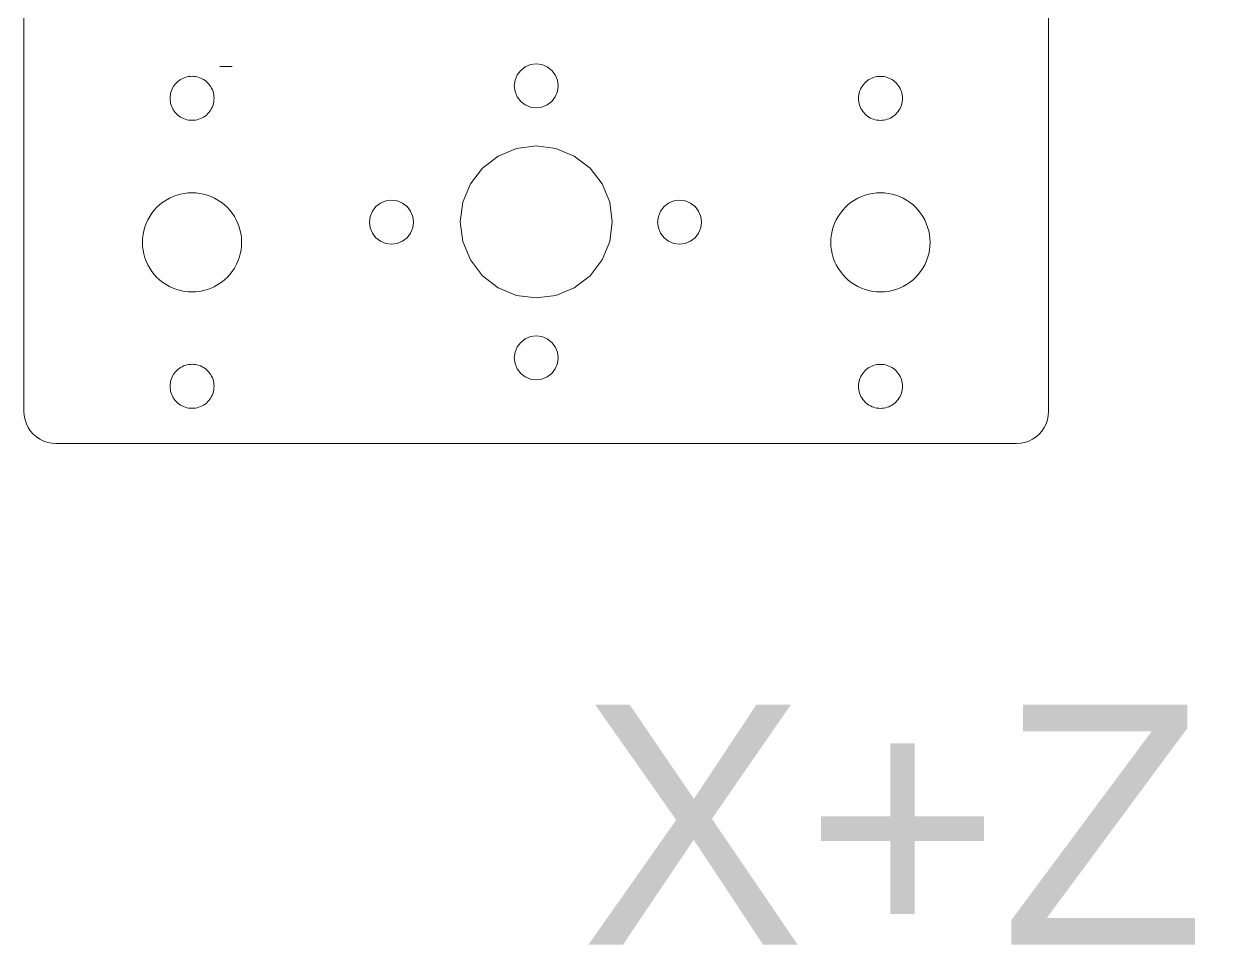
# Model space of a CAD drawing. Header units: millimetres. Extents: x 5 to 3562, y -58 to 420.
# Drawn here: x 1480.4 to 1630.1, y -50.4 to 65.1 of the extents above; entities that cross this region are included whole.
import ezdxf

# ---------------------------------------------------------------- set-up
doc = ezdxf.new("R2010")
doc.units = ezdxf.units.MM
doc.layers.get('0').update_dxf_attribs({"lineweight": 25, "true_color": 0xffffff})
doc.layers.add('Layer0', color=7, linetype='BYLAYER', lineweight=5, true_color=0xffffff)
doc.styles.add('textstyle14', font='')
doc.styles.get('textstyle14').set_extended_font_data('Arial')

msp = doc.modelspace()

# ---------------------------------------------------------------- linework, layer by layer
at = {"layer": 'Layer0'}
for p, q in [((1480.42, 16.65), (1480.42, 70.79)), ((1608.42, 67.81), (1608.42, 16.65)), ((1543.71, 60.01), (1543.05, 59.73)), ((1544.42, 60.1), (1543.71, 60.01)), ((1545.13, 60.01), (1544.42, 60.1)), ((1545.8, 59.73), (1545.13, 60.01)), ((1500.57, 58.41), (1500.37, 58.34)), ((1500.78, 58.47), (1500.57, 58.41)), ((1500.99, 58.51), (1500.78, 58.47)), ((1501.21, 58.54), (1500.99, 58.51)), ((1501.42, 58.55), (1501.21, 58.54)), ((1501.64, 58.54), (1501.42, 58.55)), ((1501.85, 58.51), (1501.64, 58.54)), ((1502.07, 58.47), (1501.85, 58.51)), ((1502.27, 58.41), (1502.07, 58.47)), ((1502.48, 58.34), (1502.27, 58.41)), ((1506.42, 59.79), (1504.88, 59.79)), ((1542.04, 58.72), (1541.77, 58.06)), ((1542.48, 59.29), (1542.04, 58.72)), ((1543.05, 59.73), (1542.48, 59.29)), ((1546.37, 59.29), (1545.8, 59.73)), ((1546.8, 58.72), (1546.37, 59.29)), ((1547.08, 58.06), (1546.8, 58.72)), ((1586.57, 58.41), (1586.37, 58.33)), ((1586.78, 58.47), (1586.57, 58.41)), ((1586.99, 58.51), (1586.78, 58.47)), ((1587.21, 58.53), (1586.99, 58.51)), ((1587.42, 58.54), (1587.21, 58.53)), ((1587.64, 58.53), (1587.42, 58.54)), ((1587.85, 58.51), (1587.64, 58.53)), ((1588.07, 58.47), (1587.85, 58.51)), ((1588.27, 58.41), (1588.07, 58.47)), ((1588.48, 58.33), (1588.27, 58.41)), ((1498.97, 57.05), (1498.88, 56.85)), ((1499.08, 57.23), (1498.97, 57.05)), ((1499.2, 57.41), (1499.08, 57.23)), ((1499.33, 57.58), (1499.2, 57.41)), ((1499.48, 57.74), (1499.33, 57.58)), ((1499.64, 57.89), (1499.48, 57.74)), ((1499.81, 58.02), (1499.64, 57.89)), ((1499.99, 58.14), (1499.81, 58.02)), ((1500.17, 58.25), (1499.99, 58.14)), ((1500.37, 58.34), (1500.17, 58.25)), ((1502.67, 58.25), (1502.48, 58.34)), ((1502.86, 58.14), (1502.67, 58.25)), ((1503.04, 58.02), (1502.86, 58.14)), ((1503.21, 57.89), (1503.04, 58.02)), ((1503.37, 57.74), (1503.21, 57.89)), ((1503.51, 57.58), (1503.37, 57.74)), ((1503.65, 57.41), (1503.51, 57.58)), ((1503.77, 57.23), (1503.65, 57.41)), ((1503.87, 57.05), (1503.77, 57.23)), ((1503.96, 56.85), (1503.87, 57.05)), ((1541.77, 58.06), (1541.67, 57.35)), ((1541.67, 57.35), (1541.77, 56.64)), ((1547.17, 57.35), (1547.08, 58.06)), ((1547.08, 56.64), (1547.17, 57.35)), ((1584.97, 57.04), (1584.88, 56.84)), ((1585.08, 57.23), (1584.97, 57.04)), ((1585.2, 57.41), (1585.08, 57.23)), ((1585.33, 57.58), (1585.2, 57.41)), ((1585.48, 57.74), (1585.33, 57.58)), ((1585.64, 57.88), (1585.48, 57.74)), ((1585.81, 58.02), (1585.64, 57.88)), ((1585.99, 58.14), (1585.81, 58.02)), ((1586.17, 58.24), (1585.99, 58.14)), ((1586.37, 58.33), (1586.17, 58.24)), ((1588.67, 58.24), (1588.48, 58.33)), ((1588.86, 58.14), (1588.67, 58.24)), ((1589.04, 58.02), (1588.86, 58.14)), ((1589.21, 57.88), (1589.04, 58.02)), ((1589.37, 57.74), (1589.21, 57.88)), ((1589.51, 57.58), (1589.37, 57.74)), ((1589.65, 57.41), (1589.51, 57.58)), ((1589.77, 57.23), (1589.65, 57.41)), ((1589.87, 57.04), (1589.77, 57.23)), ((1589.96, 56.84), (1589.87, 57.04)), ((1498.68, 56.01), (1498.67, 55.8)), ((1498.67, 55.8), (1498.68, 55.58)), ((1498.71, 56.23), (1498.68, 56.01)), ((1498.68, 55.58), (1498.71, 55.37)), ((1498.75, 56.44), (1498.71, 56.23)), ((1498.81, 56.65), (1498.75, 56.44)), ((1498.88, 56.85), (1498.81, 56.65)), ((1504.04, 56.65), (1503.96, 56.85)), ((1504.1, 56.44), (1504.04, 56.65)), ((1504.14, 56.23), (1504.1, 56.44)), ((1504.16, 56.01), (1504.14, 56.23)), ((1504.14, 55.37), (1504.16, 55.58)), ((1504.17, 55.8), (1504.16, 56.01)), ((1504.16, 55.58), (1504.17, 55.8)), ((1541.77, 56.64), (1542.04, 55.97)), ((1542.04, 55.97), (1542.48, 55.41)), ((1542.48, 55.41), (1543.05, 54.97)), ((1545.8, 54.97), (1546.37, 55.41)), ((1546.37, 55.41), (1546.8, 55.97)), ((1546.8, 55.97), (1547.08, 56.64)), ((1584.68, 56.01), (1584.67, 55.79)), ((1584.67, 55.79), (1584.68, 55.58)), ((1584.71, 56.22), (1584.68, 56.01)), ((1584.68, 55.58), (1584.71, 55.36)), ((1584.75, 56.43), (1584.71, 56.22)), ((1584.81, 56.64), (1584.75, 56.43)), ((1584.88, 56.84), (1584.81, 56.64)), ((1590.04, 56.64), (1589.96, 56.84)), ((1590.1, 56.43), (1590.04, 56.64)), ((1590.14, 56.22), (1590.1, 56.43)), ((1590.16, 56.01), (1590.14, 56.22)), ((1590.14, 55.36), (1590.16, 55.58)), ((1590.17, 55.79), (1590.16, 56.01)), ((1590.16, 55.58), (1590.17, 55.79)), ((1498.71, 55.37), (1498.75, 55.16)), ((1498.75, 55.16), (1498.81, 54.95)), ((1498.81, 54.95), (1498.88, 54.75)), ((1498.88, 54.75), (1498.97, 54.55)), ((1498.97, 54.55), (1499.08, 54.36)), ((1499.08, 54.36), (1499.2, 54.18)), ((1499.2, 54.18), (1499.33, 54.01)), ((1499.33, 54.01), (1499.48, 53.85)), ((1503.37, 53.85), (1503.51, 54.01)), ((1503.51, 54.01), (1503.65, 54.18)), ((1503.65, 54.18), (1503.77, 54.36)), ((1503.77, 54.36), (1503.87, 54.55)), ((1503.87, 54.55), (1503.96, 54.75)), ((1503.96, 54.75), (1504.04, 54.95)), ((1504.04, 54.95), (1504.1, 55.16)), ((1504.1, 55.16), (1504.14, 55.37)), ((1543.05, 54.97), (1543.71, 54.69)), ((1543.71, 54.69), (1544.42, 54.6)), ((1544.42, 54.6), (1545.13, 54.69)), ((1545.13, 54.69), (1545.8, 54.97)), ((1584.71, 55.36), (1584.75, 55.15)), ((1584.75, 55.15), (1584.81, 54.94)), ((1584.81, 54.94), (1584.88, 54.74)), ((1584.88, 54.74), (1584.97, 54.54)), ((1584.97, 54.54), (1585.08, 54.35)), ((1585.08, 54.35), (1585.2, 54.17)), ((1585.2, 54.17), (1585.33, 54.01)), ((1585.33, 54.01), (1585.48, 53.85)), ((1589.37, 53.85), (1589.51, 54.01)), ((1589.51, 54.01), (1589.65, 54.17)), ((1589.65, 54.17), (1589.77, 54.35)), ((1589.77, 54.35), (1589.87, 54.54)), ((1589.87, 54.54), (1589.96, 54.74)), ((1589.96, 54.74), (1590.04, 54.94)), ((1590.04, 54.94), (1590.1, 55.15)), ((1590.1, 55.15), (1590.14, 55.36)), ((1499.48, 53.85), (1499.64, 53.71)), ((1499.64, 53.71), (1499.81, 53.57)), ((1499.81, 53.57), (1499.99, 53.45)), ((1499.99, 53.45), (1500.17, 53.35)), ((1500.17, 53.35), (1500.37, 53.26)), ((1500.37, 53.26), (1500.57, 53.18)), ((1500.57, 53.18), (1500.78, 53.12)), ((1500.78, 53.12), (1500.99, 53.08)), ((1500.99, 53.08), (1501.21, 53.06)), ((1501.21, 53.06), (1501.42, 53.05)), ((1501.42, 53.05), (1501.64, 53.06)), ((1501.64, 53.06), (1501.85, 53.08)), ((1501.85, 53.08), (1502.07, 53.12)), ((1502.07, 53.12), (1502.27, 53.18)), ((1502.27, 53.18), (1502.48, 53.26)), ((1502.48, 53.26), (1502.67, 53.35)), ((1502.67, 53.35), (1502.86, 53.45)), ((1502.86, 53.45), (1503.04, 53.57)), ((1503.04, 53.57), (1503.21, 53.71)), ((1503.21, 53.71), (1503.37, 53.85)), ((1585.48, 53.85), (1585.64, 53.7)), ((1585.64, 53.7), (1585.81, 53.57)), ((1585.81, 53.57), (1585.99, 53.45)), ((1585.99, 53.45), (1586.17, 53.34)), ((1586.17, 53.34), (1586.37, 53.25)), ((1586.37, 53.25), (1586.57, 53.18)), ((1586.57, 53.18), (1586.78, 53.12)), ((1586.78, 53.12), (1586.99, 53.08)), ((1586.99, 53.08), (1587.21, 53.05)), ((1587.21, 53.05), (1587.42, 53.04)), ((1587.42, 53.04), (1587.64, 53.05)), ((1587.64, 53.05), (1587.85, 53.08)), ((1587.85, 53.08), (1588.07, 53.12)), ((1588.07, 53.12), (1588.27, 53.18)), ((1588.27, 53.18), (1588.48, 53.25)), ((1588.48, 53.25), (1588.67, 53.34)), ((1588.67, 53.34), (1588.86, 53.45)), ((1588.86, 53.45), (1589.04, 53.57)), ((1589.04, 53.57), (1589.21, 53.7)), ((1589.21, 53.7), (1589.37, 53.85)), ((1541.96, 49.53), (1539.67, 48.58)), ((1544.42, 49.85), (1541.96, 49.53)), ((1546.88, 49.53), (1544.42, 49.85)), ((1549.17, 48.58), (1546.88, 49.53)), ((1539.67, 48.58), (1537.71, 47.07)), ((1551.14, 47.07), (1549.17, 48.58)), ((1537.71, 47.07), (1536.2, 45.1)), ((1552.65, 45.1), (1551.14, 47.07)), ((1536.2, 45.1), (1535.25, 42.81)), ((1553.6, 42.81), (1552.65, 45.1)), ((1499.05, 43.53), (1498.61, 43.32)), ((1499.51, 43.69), (1499.05, 43.53)), ((1499.98, 43.83), (1499.51, 43.69)), ((1500.45, 43.92), (1499.98, 43.83)), ((1500.94, 43.98), (1500.45, 43.92)), ((1501.42, 44), (1500.94, 43.98)), ((1501.91, 43.98), (1501.42, 44)), ((1502.39, 43.92), (1501.91, 43.98)), ((1502.87, 43.83), (1502.39, 43.92)), ((1503.34, 43.69), (1502.87, 43.83)), ((1503.8, 43.53), (1503.34, 43.69)), ((1504.24, 43.32), (1503.8, 43.53)), ((1585.05, 43.52), (1584.61, 43.32)), ((1585.51, 43.69), (1585.05, 43.52)), ((1585.98, 43.82), (1585.51, 43.69)), ((1586.45, 43.92), (1585.98, 43.82)), ((1586.94, 43.97), (1586.45, 43.92)), ((1587.42, 43.99), (1586.94, 43.97)), ((1587.91, 43.97), (1587.42, 43.99)), ((1588.39, 43.92), (1587.91, 43.97)), ((1588.87, 43.82), (1588.39, 43.92)), ((1589.34, 43.69), (1588.87, 43.82)), ((1589.8, 43.52), (1589.34, 43.69)), ((1590.24, 43.32), (1589.8, 43.52)), ((1497.04, 42.18), (1496.71, 41.82)), ((1497.4, 42.51), (1497.04, 42.18)), ((1497.78, 42.81), (1497.4, 42.51)), ((1498.18, 43.08), (1497.78, 42.81)), ((1498.61, 43.32), (1498.18, 43.08)), ((1504.66, 43.08), (1504.24, 43.32)), ((1505.07, 42.81), (1504.66, 43.08)), ((1505.45, 42.51), (1505.07, 42.81)), ((1505.81, 42.18), (1505.45, 42.51)), ((1506.14, 41.82), (1505.81, 42.18)), ((1524.39, 42.26), (1523.95, 41.69)), ((1524.96, 42.7), (1524.39, 42.26)), ((1525.62, 42.97), (1524.96, 42.7)), ((1526.33, 43.07), (1525.62, 42.97)), ((1527.04, 42.97), (1526.33, 43.07)), ((1527.71, 42.7), (1527.04, 42.97)), ((1528.28, 42.26), (1527.71, 42.7)), ((1528.71, 41.69), (1528.28, 42.26)), ((1535.25, 42.81), (1534.92, 40.35)), ((1553.92, 40.35), (1553.6, 42.81)), ((1560.39, 42.26), (1559.95, 41.69)), ((1560.96, 42.7), (1560.39, 42.26)), ((1561.62, 42.97), (1560.96, 42.7)), ((1562.33, 43.07), (1561.62, 42.97)), ((1563.04, 42.97), (1562.33, 43.07)), ((1563.71, 42.7), (1563.04, 42.97)), ((1564.28, 42.26), (1563.71, 42.7)), ((1564.71, 41.69), (1564.28, 42.26)), ((1583.04, 42.18), (1582.71, 41.82)), ((1583.4, 42.51), (1583.04, 42.18)), ((1583.78, 42.81), (1583.4, 42.51)), ((1584.18, 43.08), (1583.78, 42.81)), ((1584.61, 43.32), (1584.18, 43.08)), ((1590.66, 43.08), (1590.24, 43.32)), ((1591.07, 42.81), (1590.66, 43.08)), ((1591.45, 42.51), (1591.07, 42.81)), ((1591.81, 42.18), (1591.45, 42.51)), ((1592.14, 41.82), (1591.81, 42.18)), ((1495.9, 40.61), (1495.7, 40.17)), ((1496.14, 41.04), (1495.9, 40.61)), ((1496.41, 41.44), (1496.14, 41.04)), ((1496.71, 41.82), (1496.41, 41.44)), ((1506.44, 41.44), (1506.14, 41.82)), ((1506.71, 41.04), (1506.44, 41.44)), ((1506.95, 40.61), (1506.71, 41.04)), ((1507.15, 40.17), (1506.95, 40.61)), ((1523.68, 41.03), (1523.58, 40.32)), ((1523.95, 41.69), (1523.68, 41.03)), ((1528.99, 41.03), (1528.71, 41.69)), ((1529.08, 40.32), (1528.99, 41.03)), ((1559.68, 41.03), (1559.58, 40.32)), ((1559.95, 41.69), (1559.68, 41.03)), ((1564.99, 41.03), (1564.71, 41.69)), ((1565.08, 40.32), (1564.99, 41.03)), ((1581.9, 40.61), (1581.7, 40.16)), ((1582.14, 41.03), (1581.9, 40.61)), ((1582.41, 41.44), (1582.14, 41.03)), ((1582.71, 41.82), (1582.41, 41.44)), ((1592.44, 41.44), (1592.14, 41.82)), ((1592.71, 41.03), (1592.44, 41.44)), ((1592.95, 40.61), (1592.71, 41.03)), ((1593.15, 40.16), (1592.95, 40.61)), ((1495.39, 39.25), (1495.3, 38.77)), ((1495.53, 39.71), (1495.39, 39.25)), ((1495.7, 40.17), (1495.53, 39.71)), ((1507.32, 39.71), (1507.15, 40.17)), ((1507.45, 39.25), (1507.32, 39.71)), ((1507.55, 38.77), (1507.45, 39.25)), ((1523.58, 40.32), (1523.68, 39.6)), ((1523.68, 39.6), (1523.95, 38.94)), ((1523.95, 38.94), (1524.39, 38.37)), ((1528.28, 38.37), (1528.71, 38.94)), ((1528.71, 38.94), (1528.99, 39.6)), ((1528.99, 39.6), (1529.08, 40.32)), ((1534.92, 40.35), (1535.25, 37.89)), ((1553.6, 37.89), (1553.92, 40.35)), ((1559.58, 40.32), (1559.68, 39.6)), ((1559.68, 39.6), (1559.95, 38.94)), ((1559.95, 38.94), (1560.39, 38.37)), ((1564.28, 38.37), (1564.71, 38.94)), ((1564.71, 38.94), (1564.99, 39.6)), ((1564.99, 39.6), (1565.08, 40.32)), ((1581.39, 39.24), (1581.3, 38.76)), ((1581.53, 39.71), (1581.39, 39.24)), ((1581.7, 40.16), (1581.53, 39.71)), ((1593.32, 39.71), (1593.15, 40.16)), ((1593.45, 39.24), (1593.32, 39.71)), ((1593.55, 38.76), (1593.45, 39.24)), ((1495.24, 38.28), (1495.22, 37.8)), ((1495.22, 37.8), (1495.24, 37.31)), ((1495.3, 38.77), (1495.24, 38.28)), ((1507.6, 38.28), (1507.55, 38.77)), ((1507.62, 37.8), (1507.6, 38.28)), ((1507.6, 37.31), (1507.62, 37.8)), ((1524.39, 38.37), (1524.96, 37.93)), ((1524.96, 37.93), (1525.62, 37.66)), ((1525.62, 37.66), (1526.33, 37.57)), ((1526.33, 37.57), (1527.04, 37.66)), ((1527.04, 37.66), (1527.71, 37.93)), ((1527.71, 37.93), (1528.28, 38.37)), ((1535.25, 37.89), (1536.2, 35.6)), ((1552.65, 35.6), (1553.6, 37.89)), ((1560.39, 38.37), (1560.96, 37.93)), ((1560.96, 37.93), (1561.62, 37.66)), ((1561.62, 37.66), (1562.33, 37.57)), ((1562.33, 37.57), (1563.04, 37.66)), ((1563.04, 37.66), (1563.71, 37.93)), ((1563.71, 37.93), (1564.28, 38.37)), ((1581.24, 38.28), (1581.22, 37.79)), ((1581.22, 37.79), (1581.24, 37.3)), ((1581.3, 38.76), (1581.24, 38.28)), ((1593.6, 38.28), (1593.55, 38.76)), ((1593.62, 37.79), (1593.6, 38.28)), ((1593.6, 37.3), (1593.62, 37.79)), ((1495.24, 37.31), (1495.3, 36.83)), ((1495.3, 36.83), (1495.39, 36.35)), ((1495.39, 36.35), (1495.53, 35.88)), ((1507.32, 35.88), (1507.45, 36.35)), ((1507.45, 36.35), (1507.55, 36.83)), ((1507.55, 36.83), (1507.6, 37.31)), ((1581.24, 37.3), (1581.3, 36.82)), ((1581.3, 36.82), (1581.39, 36.34)), ((1581.39, 36.34), (1581.53, 35.88)), ((1593.32, 35.88), (1593.45, 36.34)), ((1593.45, 36.34), (1593.55, 36.82)), ((1593.55, 36.82), (1593.6, 37.3)), ((1495.53, 35.88), (1495.7, 35.43)), ((1495.7, 35.43), (1495.9, 34.98)), ((1495.9, 34.98), (1496.14, 34.56)), ((1496.14, 34.56), (1496.41, 34.15)), ((1506.44, 34.15), (1506.71, 34.56)), ((1506.71, 34.56), (1506.95, 34.98)), ((1506.95, 34.98), (1506.99, 35.07)), ((1506.99, 35.07), (1507.15, 35.43)), ((1507.15, 35.43), (1507.32, 35.88)), ((1536.2, 35.6), (1537.71, 33.63)), ((1551.14, 33.63), (1552.65, 35.6)), ((1581.53, 35.88), (1581.7, 35.42)), ((1581.7, 35.42), (1581.86, 35.07)), ((1581.86, 35.07), (1581.9, 34.98)), ((1581.9, 34.98), (1582.14, 34.55)), ((1582.14, 34.55), (1582.41, 34.15)), ((1592.44, 34.15), (1592.71, 34.55)), ((1592.71, 34.55), (1592.95, 34.98)), ((1592.95, 34.98), (1593.15, 35.42)), ((1593.15, 35.42), (1593.32, 35.88)), ((1496.41, 34.15), (1496.71, 33.77)), ((1496.71, 33.77), (1497.04, 33.41)), ((1497.04, 33.41), (1497.4, 33.08)), ((1497.4, 33.08), (1497.78, 32.78)), ((1505.07, 32.78), (1505.45, 33.08)), ((1505.45, 33.08), (1505.81, 33.41)), ((1505.81, 33.41), (1506.14, 33.77)), ((1506.14, 33.77), (1506.44, 34.15)), ((1537.71, 33.63), (1539.67, 32.12)), ((1549.17, 32.12), (1551.14, 33.63)), ((1582.41, 34.15), (1582.71, 33.76)), ((1582.71, 33.76), (1583.04, 33.41)), ((1583.04, 33.41), (1583.4, 33.08)), ((1583.4, 33.08), (1583.78, 32.78)), ((1591.07, 32.78), (1591.45, 33.08)), ((1591.45, 33.08), (1591.81, 33.41)), ((1591.81, 33.41), (1592.14, 33.76)), ((1592.14, 33.76), (1592.44, 34.15)), ((1497.78, 32.78), (1498.18, 32.51)), ((1498.18, 32.51), (1498.61, 32.27)), ((1498.61, 32.27), (1499.05, 32.07)), ((1499.05, 32.07), (1499.51, 31.9)), ((1499.51, 31.9), (1499.98, 31.77)), ((1499.98, 31.77), (1500.45, 31.67)), ((1500.45, 31.67), (1500.94, 31.62)), ((1500.94, 31.62), (1501.42, 31.6)), ((1501.42, 31.6), (1501.91, 31.62)), ((1501.91, 31.62), (1502.39, 31.67)), ((1502.39, 31.67), (1502.87, 31.77)), ((1502.87, 31.77), (1503.34, 31.9)), ((1503.34, 31.9), (1503.8, 32.07)), ((1503.8, 32.07), (1504.18, 32.24)), ((1504.18, 32.24), (1504.24, 32.27)), ((1504.24, 32.27), (1504.66, 32.51)), ((1504.66, 32.51), (1505.07, 32.78)), ((1539.67, 32.12), (1541.96, 31.17)), ((1546.88, 31.17), (1549.17, 32.12)), ((1583.78, 32.78), (1584.18, 32.51)), ((1584.18, 32.51), (1584.61, 32.27)), ((1584.61, 32.27), (1584.66, 32.24)), ((1584.66, 32.24), (1585.05, 32.06)), ((1585.05, 32.06), (1585.51, 31.89)), ((1585.51, 31.89), (1585.98, 31.76)), ((1585.98, 31.76), (1586.45, 31.67)), ((1586.45, 31.67), (1586.94, 31.61)), ((1586.94, 31.61), (1587.42, 31.59)), ((1587.42, 31.59), (1587.91, 31.61)), ((1587.91, 31.61), (1588.39, 31.67)), ((1588.39, 31.67), (1588.87, 31.76)), ((1588.87, 31.76), (1589.34, 31.89)), ((1589.34, 31.89), (1589.8, 32.06)), ((1589.8, 32.06), (1590.24, 32.27)), ((1590.24, 32.27), (1590.66, 32.51)), ((1590.66, 32.51), (1591.07, 32.78)), ((1541.96, 31.17), (1544.42, 30.85)), ((1544.42, 30.85), (1546.88, 31.17)), ((1543.05, 25.73), (1542.48, 25.29)), ((1543.71, 26.01), (1543.05, 25.73)), ((1544.42, 26.1), (1543.71, 26.01)), ((1545.13, 26.01), (1544.42, 26.1)), ((1545.8, 25.73), (1545.13, 26.01)), ((1546.37, 25.29), (1545.8, 25.73)), ((1541.77, 24.06), (1541.67, 23.35)), ((1542.04, 24.72), (1541.77, 24.06)), ((1542.48, 25.29), (1542.04, 24.72)), ((1546.8, 24.72), (1546.37, 25.29)), ((1547.08, 24.06), (1546.8, 24.72)), ((1547.17, 23.35), (1547.08, 24.06)), ((1500.78, 22.47), (1500.57, 22.41)), ((1500.99, 22.51), (1500.78, 22.47)), ((1501.21, 22.54), (1500.99, 22.51)), ((1501.42, 22.55), (1501.21, 22.54)), ((1501.64, 22.54), (1501.42, 22.55)), ((1501.85, 22.51), (1501.64, 22.54)), ((1502.07, 22.47), (1501.85, 22.51)), ((1502.27, 22.41), (1502.07, 22.47)), ((1541.67, 23.35), (1541.77, 22.64)), ((1541.77, 22.64), (1542.04, 21.97)), ((1546.8, 21.97), (1547.08, 22.64)), ((1547.08, 22.64), (1547.17, 23.35)), ((1586.78, 22.47), (1586.57, 22.41)), ((1586.99, 22.51), (1586.78, 22.47)), ((1587.21, 22.53), (1586.99, 22.51)), ((1587.42, 22.54), (1587.21, 22.53)), ((1587.64, 22.53), (1587.42, 22.54)), ((1587.85, 22.51), (1587.64, 22.53)), ((1588.07, 22.47), (1587.85, 22.51)), ((1588.27, 22.41), (1588.07, 22.47)), ((1498.97, 21.05), (1498.88, 20.85)), ((1499.08, 21.23), (1498.97, 21.05)), ((1499.2, 21.41), (1499.08, 21.23)), ((1499.33, 21.58), (1499.2, 21.41)), ((1499.48, 21.74), (1499.33, 21.58)), ((1499.64, 21.89), (1499.48, 21.74)), ((1499.81, 22.02), (1499.64, 21.89)), ((1499.99, 22.14), (1499.81, 22.02)), ((1500.17, 22.25), (1499.99, 22.14)), ((1500.37, 22.34), (1500.17, 22.25)), ((1500.57, 22.41), (1500.37, 22.34)), ((1502.48, 22.34), (1502.27, 22.41)), ((1502.67, 22.25), (1502.48, 22.34)), ((1502.86, 22.14), (1502.67, 22.25)), ((1503.04, 22.02), (1502.86, 22.14)), ((1503.21, 21.89), (1503.04, 22.02)), ((1503.37, 21.74), (1503.21, 21.89)), ((1503.51, 21.58), (1503.37, 21.74)), ((1503.65, 21.41), (1503.51, 21.58)), ((1503.77, 21.23), (1503.65, 21.41)), ((1503.87, 21.05), (1503.77, 21.23)), ((1503.96, 20.85), (1503.87, 21.05)), ((1542.04, 21.97), (1542.48, 21.41)), ((1542.48, 21.41), (1543.05, 20.97)), ((1543.05, 20.97), (1543.71, 20.69)), ((1545.13, 20.69), (1545.8, 20.97)), ((1545.8, 20.97), (1546.37, 21.41)), ((1546.37, 21.41), (1546.8, 21.97)), ((1584.97, 21.04), (1584.88, 20.84)), ((1585.08, 21.23), (1584.97, 21.04)), ((1585.2, 21.41), (1585.08, 21.23)), ((1585.33, 21.58), (1585.2, 21.41)), ((1585.48, 21.74), (1585.33, 21.58)), ((1585.64, 21.88), (1585.48, 21.74)), ((1585.81, 22.02), (1585.64, 21.88)), ((1585.99, 22.14), (1585.81, 22.02)), ((1586.17, 22.24), (1585.99, 22.14)), ((1586.37, 22.33), (1586.17, 22.24)), ((1586.57, 22.41), (1586.37, 22.33)), ((1588.48, 22.33), (1588.27, 22.41)), ((1588.67, 22.24), (1588.48, 22.33)), ((1588.86, 22.14), (1588.67, 22.24)), ((1589.04, 22.02), (1588.86, 22.14)), ((1589.21, 21.88), (1589.04, 22.02)), ((1589.37, 21.74), (1589.21, 21.88)), ((1589.51, 21.58), (1589.37, 21.74)), ((1589.65, 21.41), (1589.51, 21.58)), ((1589.77, 21.23), (1589.65, 21.41)), ((1589.87, 21.04), (1589.77, 21.23)), ((1589.96, 20.84), (1589.87, 21.04)), ((1498.68, 20.01), (1498.67, 19.8)), ((1498.67, 19.8), (1498.68, 19.58)), ((1498.71, 20.23), (1498.68, 20.01)), ((1498.68, 19.58), (1498.71, 19.37)), ((1498.75, 20.44), (1498.71, 20.23)), ((1498.81, 20.65), (1498.75, 20.44)), ((1498.88, 20.85), (1498.81, 20.65)), ((1504.04, 20.65), (1503.96, 20.85)), ((1504.1, 20.44), (1504.04, 20.65)), ((1504.14, 20.23), (1504.1, 20.44)), ((1504.16, 20.01), (1504.14, 20.23)), ((1504.14, 19.37), (1504.16, 19.58)), ((1504.17, 19.8), (1504.16, 20.01)), ((1504.16, 19.58), (1504.17, 19.8)), ((1543.71, 20.69), (1544.42, 20.6)), ((1544.42, 20.6), (1545.13, 20.69)), ((1584.68, 20.01), (1584.67, 19.79)), ((1584.67, 19.79), (1584.68, 19.58)), ((1584.71, 20.22), (1584.68, 20.01)), ((1584.68, 19.58), (1584.71, 19.36)), ((1584.75, 20.43), (1584.71, 20.22)), ((1584.81, 20.64), (1584.75, 20.43)), ((1584.88, 20.84), (1584.81, 20.64)), ((1590.04, 20.64), (1589.96, 20.84)), ((1590.1, 20.43), (1590.04, 20.64)), ((1590.14, 20.22), (1590.1, 20.43)), ((1590.16, 20.01), (1590.14, 20.22)), ((1590.14, 19.36), (1590.16, 19.58)), ((1590.17, 19.79), (1590.16, 20.01)), ((1590.16, 19.58), (1590.17, 19.79)), ((1498.71, 19.37), (1498.75, 19.16)), ((1498.75, 19.16), (1498.81, 18.95)), ((1498.81, 18.95), (1498.88, 18.75)), ((1498.88, 18.75), (1498.97, 18.55)), ((1498.97, 18.55), (1499.08, 18.36)), ((1499.08, 18.36), (1499.2, 18.18)), ((1499.2, 18.18), (1499.33, 18.01)), ((1499.33, 18.01), (1499.48, 17.85)), ((1503.37, 17.85), (1503.51, 18.01)), ((1503.51, 18.01), (1503.65, 18.18)), ((1503.65, 18.18), (1503.77, 18.36)), ((1503.77, 18.36), (1503.87, 18.55)), ((1503.87, 18.55), (1503.96, 18.75)), ((1503.96, 18.75), (1504.04, 18.95)), ((1504.04, 18.95), (1504.1, 19.16)), ((1504.1, 19.16), (1504.14, 19.37)), ((1584.71, 19.36), (1584.75, 19.15)), ((1584.75, 19.15), (1584.81, 18.94)), ((1584.81, 18.94), (1584.88, 18.74)), ((1584.88, 18.74), (1584.97, 18.54)), ((1584.97, 18.54), (1585.08, 18.35)), ((1585.08, 18.35), (1585.2, 18.17)), ((1585.2, 18.17), (1585.33, 18.01)), ((1585.33, 18.01), (1585.48, 17.85)), ((1589.37, 17.85), (1589.51, 18.01)), ((1589.51, 18.01), (1589.65, 18.17)), ((1589.65, 18.17), (1589.77, 18.35)), ((1589.77, 18.35), (1589.87, 18.54)), ((1589.87, 18.54), (1589.96, 18.74)), ((1589.96, 18.74), (1590.04, 18.94)), ((1590.04, 18.94), (1590.1, 19.15)), ((1590.1, 19.15), (1590.14, 19.36)), ((1480.42, 16.65), (1480.46, 16.13)), ((1499.48, 17.85), (1499.64, 17.71)), ((1499.64, 17.71), (1499.81, 17.57)), ((1499.81, 17.57), (1499.99, 17.45)), ((1499.99, 17.45), (1500.17, 17.35)), ((1500.17, 17.35), (1500.37, 17.26)), ((1500.37, 17.26), (1500.57, 17.18)), ((1500.57, 17.18), (1500.78, 17.12)), ((1500.78, 17.12), (1500.99, 17.08)), ((1500.99, 17.08), (1501.21, 17.06)), ((1501.21, 17.06), (1501.42, 17.05)), ((1501.42, 17.05), (1501.64, 17.06)), ((1501.64, 17.06), (1501.85, 17.08)), ((1501.85, 17.08), (1502.07, 17.12)), ((1502.07, 17.12), (1502.27, 17.18)), ((1502.27, 17.18), (1502.48, 17.26)), ((1502.48, 17.26), (1502.67, 17.35)), ((1502.67, 17.35), (1502.86, 17.45)), ((1502.86, 17.45), (1503.04, 17.57)), ((1503.04, 17.57), (1503.21, 17.71)), ((1503.21, 17.71), (1503.37, 17.85)), ((1585.48, 17.85), (1585.64, 17.7)), ((1585.64, 17.7), (1585.81, 17.57)), ((1585.81, 17.57), (1585.99, 17.45)), ((1585.99, 17.45), (1586.17, 17.34)), ((1586.17, 17.34), (1586.37, 17.25)), ((1586.37, 17.25), (1586.57, 17.18)), ((1586.57, 17.18), (1586.78, 17.12)), ((1586.78, 17.12), (1586.99, 17.08)), ((1586.99, 17.08), (1587.21, 17.05)), ((1587.21, 17.05), (1587.42, 17.04)), ((1587.42, 17.04), (1587.64, 17.05)), ((1587.64, 17.05), (1587.85, 17.08)), ((1587.85, 17.08), (1588.07, 17.12)), ((1588.07, 17.12), (1588.27, 17.18)), ((1588.27, 17.18), (1588.48, 17.25)), ((1588.48, 17.25), (1588.67, 17.34)), ((1588.67, 17.34), (1588.86, 17.45)), ((1588.86, 17.45), (1589.04, 17.57)), ((1589.04, 17.57), (1589.21, 17.7)), ((1589.21, 17.7), (1589.37, 17.85)), ((1608.39, 16.13), (1608.42, 16.65)), ((1480.46, 16.13), (1480.56, 15.61)), ((1480.56, 15.61), (1480.73, 15.12)), ((1480.73, 15.12), (1480.96, 14.65)), ((1607.89, 14.65), (1608.12, 15.12)), ((1608.12, 15.12), (1608.29, 15.61)), ((1608.29, 15.61), (1608.39, 16.13)), ((1480.96, 14.65), (1481.25, 14.21)), ((1481.25, 14.21), (1481.59, 13.82)), ((1481.59, 13.82), (1481.99, 13.48)), ((1481.99, 13.48), (1482.42, 13.19)), ((1606.42, 13.19), (1606.86, 13.48)), ((1606.86, 13.48), (1607.25, 13.82)), ((1607.25, 13.82), (1607.6, 14.21)), ((1607.6, 14.21), (1607.89, 14.65)), ((1482.42, 13.19), (1482.89, 12.95)), ((1482.89, 12.95), (1483.39, 12.79)), ((1483.39, 12.79), (1483.9, 12.68)), ((1483.9, 12.68), (1484.42, 12.65)), ((1484.42, 12.65), (1604.42, 12.65)), ((1604.42, 12.65), (1604.95, 12.68)), ((1604.95, 12.68), (1605.46, 12.79)), ((1605.46, 12.79), (1605.95, 12.95)), ((1605.95, 12.95), (1606.42, 13.19))]:
    msp.add_line(p, q, dxfattribs=at)

# ---------------------------------------------------------------- texts
at = {"insert": (1550, -20), "char_height": 1, "attachment_point": 1, "style": 'textstyle14'}
msp.add_mtext('\\H30;X+Z AXIS', dxfattribs=at)

doc.saveas('drawing.dxf')
